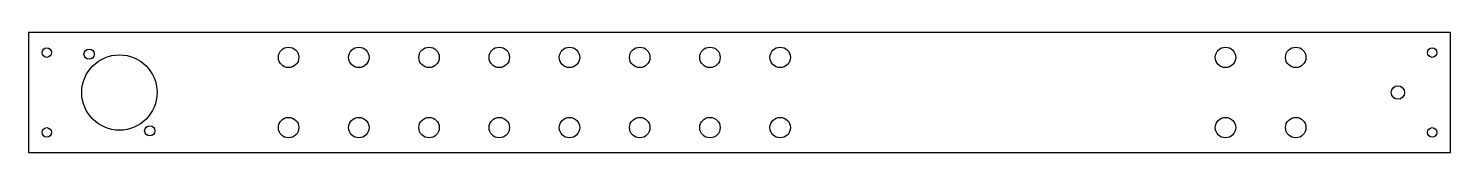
# Model space of a CAD drawing. Header units: millimetres. Extents: x -223 to 223, y -173 to -136.
import ezdxf

# ---------------------------------------------------------------- set-up
doc = ezdxf.new("R2010")
doc.units = ezdxf.units.MM
doc.layers.get('0').update_dxf_attribs({"linetype": 'CONTINUOUS'})

msp = doc.modelspace()

# ---------------------------------------------------------------- linework, layer by layer
msp.add_lwpolyline([(-222.75, -173.28), (222.75, -173.28), (222.75, -135.63), (-222.75, -135.63)], close=True)
for centre, radius in [((-217, -141.96), 1.5), ((-203.75, -142.46), 1.6), ((-141.25, -143.46), 3.2), ((-119.25, -143.46), 3.2), ((-97.25, -143.46), 3.2), ((-75.25, -143.46), 3.2), ((-53.25, -143.46), 3.2), ((-31.25, -143.46), 3.2), ((-9.25, -143.46), 3.2), ((12.75, -143.46), 3.2), ((152.25, -143.46), 3.2), ((174.25, -143.46), 3.2), ((217, -141.96), 1.5), ((-194.25, -154.46), 11.8), ((206.25, -154.46), 2.1), ((-141.25, -165.46), 3.2), ((-119.25, -165.46), 3.2), ((-97.25, -165.46), 3.2), ((-75.25, -165.46), 3.2), ((-53.25, -165.46), 3.2), ((-31.25, -165.46), 3.2), ((-9.25, -165.46), 3.2), ((12.75, -165.46), 3.2), ((152.25, -165.46), 3.2), ((174.25, -165.46), 3.2), ((-217, -166.96), 1.5), ((-184.75, -166.46), 1.6), ((217, -166.96), 1.5)]:
    msp.add_circle(centre, radius)

doc.saveas('drawing.dxf')
